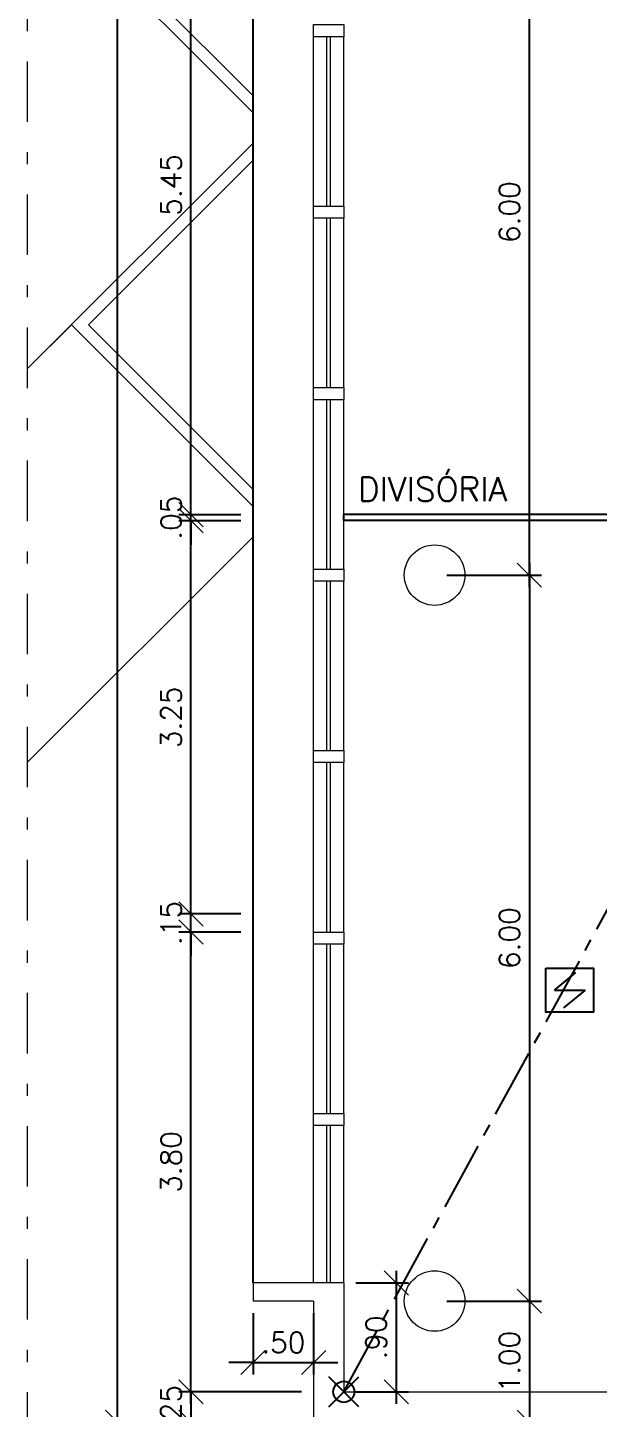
# Model space of a CAD drawing. Header units: millimetres. Extents: x 521 to 1055, y 261 to 520.
# Drawn here: x 563.33 to 568.04, y 287.08 to 298.49 of the extents above; entities that cross this region are included whole.
import ezdxf

# ---------------------------------------------------------------- set-up
doc = ezdxf.new("R2010")
doc.units = ezdxf.units.MM
for name, pattern in [('CENTER2', [28.575, 19.05, -3.175, 3.175, -3.175]), ('CONTINU', [0]), ('DASHDOTX2', [2, 1, -0.5, 0, -0.5])]:
    doc.linetypes.add(name, pattern=pattern)
doc.layers.add('0.1', color=8, linetype='Continuous', lineweight=13)
doc.layers.add('ppci', color=8, linetype='Continuous')
doc.styles.add('ROMANS', font='romans')
doc.styles.get("Standard").update_dxf_attribs({"font": 'romans.shx'})
doc.dimstyles.new('Fares Eng - 50', dxfattribs={"dimscale": 2, "dimtxt": 0.085, "dimasz": 0.1, "dimexe": 0.05, "dimexo": 0.05, "dimgap": 0.04, "dimtad": 1, "dimzin": 4, "dimdsep": 46, "dimtxsty": 'ROMANS', "dimblk1": 'OBLIQUE', "dimblk2": 'OBLIQUE', "dimsah": 1, "dimcen": 0.05, "dimdle": 0.05, "dimclrd": 8, "dimclre": 8, "dimclrt": 8, "dimaunit": 1, "dimadec": 0, "dimazin": 0, "dimtfac": 1, "dimtix": 1, "dimtmove": 2, "dimatfit": 0, "dimldrblk": 'OPEN90', "dimfxl": 1, "dimtolj": 1, "dimtzin": 0, "dimarcsym": 0})

# ---------------------------------------------------------------- blocks, each defined once
blk = doc.blocks.new('_OBLIQUE')
at = {"color": 0, "linetype": 'ByBlock'}
blk.add_line((-0.5, -0.5), (0.5, 0.5), dxfattribs=at)
blk = doc.blocks.new('*D1635')
at = {"layer": '0.1', "color": 8, "linetype": 'CONTINU', "lineweight": -2, "transparency": 16777216}
for p, q in [((565.188, 287.864), (565.188, 287.357)), ((565.688, 287.864), (565.688, 287.357)), ((565.188, 287.457), (564.988, 287.457)), ((565.188, 287.457), (565.688, 287.457)), ((565.688, 287.457), (565.888, 287.457))]:
    blk.add_line(p, q, dxfattribs=at)
at = {"layer": 'DEFPOINTS', "color": 0, "linetype": 'CONTINU', "lineweight": -2, "transparency": 16777216}
for p in [(565.188, 287.964), (565.688, 287.964), (565.688, 287.457)]:
    blk.add_point(p, dxfattribs=at)
at = {"layer": '0.1', "color": 8, "linetype": 'CONTINU', "lineweight": -2, "transparency": 16777216, "xscale": 0.2, "yscale": 0.2, "zscale": 0.2}
blk.add_blockref('_OBLIQUE', (565.188, 287.457), dxfattribs=at)
at = {"layer": '0.1', "color": 8, "linetype": 'CONTINU', "lineweight": -2, "transparency": 16777216, "xscale": 0.2, "yscale": 0.2, "zscale": 0.2, "rotation": 180}
blk.add_blockref('_OBLIQUE', (565.688, 287.457), dxfattribs=at)
at = {"layer": '0.1', "color": 8, "linetype": 'CONTINU', "transparency": 16777216, "insert": (565.438, 287.622), "char_height": 0.17, "attachment_point": 5, "style": 'ROMANS'}
blk.add_mtext('\\A1;.50', dxfattribs=at)
blk = doc.blocks.new('_Open90')
at = {"color": 0, "linetype": 'ByBlock', "lineweight": -2}
for p, q in [((0, 0), (-1, 0)), ((-0.5, 0.5), (0, 0)), ((0, 0), (-0.5, -0.5))]:
    blk.add_line(p, q, dxfattribs=at)
blk = doc.blocks.new('*D1423')
at = {"layer": '0.1', "color": 8, "linetype": 'CONTINU', "lineweight": -2, "transparency": 16777216}
for p, q in [((564.675, 287.214), (564.675, 287.414)), ((565.588, 287.214), (564.575, 287.214)), ((564.675, 287.214), (564.675, 286.964)), ((565.588, 286.964), (564.575, 286.964)), ((564.675, 286.964), (564.675, 286.764))]:
    blk.add_line(p, q, dxfattribs=at)
at = {"layer": 'DEFPOINTS', "color": 0, "linetype": 'CONTINU', "lineweight": -2, "transparency": 16777216}
for p in [(565.688, 287.214), (564.675, 286.964), (565.688, 286.964)]:
    blk.add_point(p, dxfattribs=at)
at = {"layer": '0.1', "color": 8, "linetype": 'CONTINU', "lineweight": -2, "transparency": 16777216, "xscale": 0.2, "yscale": 0.2, "zscale": 0.2}
for p, rotation in [((564.675, 287.214), 270), ((564.675, 286.964), 90)]:
    blk.add_blockref('_OBLIQUE', p, dxfattribs=dict(at, rotation=rotation))
at = {"layer": '0.1', "color": 8, "linetype": 'CONTINU', "transparency": 16777216, "insert": (564.51, 287.089), "char_height": 0.17, "attachment_point": 5, "rotation": 90, "style": 'ROMANS'}
blk.add_mtext('\\A1;.25', dxfattribs=at)
blk = doc.blocks.new('*D1424')
at = {"layer": '0.1', "color": 8, "linetype": 'CONTINU', "lineweight": -2, "transparency": 16777216}
for p, q in [((565.088, 291.014), (564.575, 291.014)), ((564.675, 287.114), (564.675, 291.114)), ((565.588, 287.214), (564.575, 287.214))]:
    blk.add_line(p, q, dxfattribs=at)
at = {"layer": 'DEFPOINTS', "color": 0, "linetype": 'CONTINU', "lineweight": -2, "transparency": 16777216}
for p in [(564.675, 291.014), (565.188, 291.014), (565.688, 287.214)]:
    blk.add_point(p, dxfattribs=at)
at = {"layer": '0.1', "color": 8, "linetype": 'CONTINU', "lineweight": -2, "transparency": 16777216, "xscale": 0.2, "yscale": 0.2, "zscale": 0.2}
for p, rotation in [((564.675, 291.014), 90), ((564.675, 287.214), 270)]:
    blk.add_blockref('_OBLIQUE', p, dxfattribs=dict(at, rotation=rotation))
at = {"layer": '0.1', "color": 8, "linetype": 'CONTINU', "transparency": 16777216, "insert": (564.51, 289.114), "char_height": 0.17, "attachment_point": 5, "rotation": 90, "style": 'ROMANS'}
blk.add_mtext('\\A1;3.80', dxfattribs=at)
blk = doc.blocks.new('*D1425')
at = {"layer": '0.1', "color": 8, "linetype": 'CONTINU', "lineweight": -2, "transparency": 16777216}
for p, q in [((564.675, 291.164), (564.675, 291.364)), ((565.088, 291.164), (564.575, 291.164)), ((564.675, 291.014), (564.675, 291.164)), ((565.088, 291.014), (564.575, 291.014)), ((564.675, 291.014), (564.675, 290.814))]:
    blk.add_line(p, q, dxfattribs=at)
at = {"layer": 'DEFPOINTS', "color": 0, "linetype": 'CONTINU', "lineweight": -2, "transparency": 16777216}
for p in [(564.675, 291.164), (565.188, 291.164), (565.188, 291.014)]:
    blk.add_point(p, dxfattribs=at)
at = {"layer": '0.1', "color": 8, "linetype": 'CONTINU', "lineweight": -2, "transparency": 16777216, "xscale": 0.2, "yscale": 0.2, "zscale": 0.2}
for p, rotation in [((564.675, 291.164), 270), ((564.675, 291.014), 90)]:
    blk.add_blockref('_OBLIQUE', p, dxfattribs=dict(at, rotation=rotation))
at = {"layer": '0.1', "color": 8, "linetype": 'CONTINU', "transparency": 16777216, "insert": (564.51, 291.089), "char_height": 0.17, "attachment_point": 5, "rotation": 90, "style": 'ROMANS'}
blk.add_mtext('\\A1;.15', dxfattribs=at)
blk = doc.blocks.new('*D1429')
at = {"layer": '0.1', "color": 8, "linetype": 'CONTINU', "lineweight": -2, "transparency": 16777216}
for p, q in [((564.068, 286.864), (564.068, 337.064)), ((564.475, 336.964), (563.968, 336.964)), ((564.475, 286.964), (563.968, 286.964))]:
    blk.add_line(p, q, dxfattribs=at)
at = {"layer": 'DEFPOINTS', "color": 0, "linetype": 'CONTINU', "lineweight": -2, "transparency": 16777216}
for p in [(564.068, 336.964), (564.575, 336.964), (564.575, 286.964)]:
    blk.add_point(p, dxfattribs=at)
at = {"layer": '0.1', "color": 8, "linetype": 'CONTINU', "lineweight": -2, "transparency": 16777216, "xscale": 0.2, "yscale": 0.2, "zscale": 0.2}
for p, rotation in [((564.068, 336.964), 90), ((564.068, 286.964), 270)]:
    blk.add_blockref('_OBLIQUE', p, dxfattribs=dict(at, rotation=rotation))
at = {"layer": '0.1', "color": 8, "linetype": 'CONTINU', "transparency": 16777216, "insert": (563.903, 311.964), "char_height": 0.17, "attachment_point": 5, "rotation": 90, "style": 'ROMANS'}
blk.add_mtext('\\A1;50.00', dxfattribs=at)
blk = doc.blocks.new('*D1640')
at = {"layer": '0.1', "color": 8, "linetype": 'CONTINU', "lineweight": -2, "transparency": 16777216}
for p, q in [((567.471, 294.064), (567.471, 287.864)), ((566.788, 293.964), (567.571, 293.964)), ((566.788, 287.964), (567.571, 287.964))]:
    blk.add_line(p, q, dxfattribs=at)
at = {"layer": 'DEFPOINTS', "color": 0, "linetype": 'CONTINU', "lineweight": -2, "transparency": 16777216}
for p in [(566.688, 293.964), (566.688, 287.964), (567.471, 287.964)]:
    blk.add_point(p, dxfattribs=at)
at = {"layer": '0.1', "color": 8, "linetype": 'CONTINU', "lineweight": -2, "transparency": 16777216, "xscale": 0.2, "yscale": 0.2, "zscale": 0.2}
for p, rotation in [((567.471, 293.964), 90), ((567.471, 287.964), 270)]:
    blk.add_blockref('_OBLIQUE', p, dxfattribs=dict(at, rotation=rotation))
at = {"layer": '0.1', "color": 8, "linetype": 'CONTINU', "transparency": 16777216, "insert": (567.306, 290.964), "char_height": 0.17, "attachment_point": 5, "rotation": 90, "style": 'ROMANS'}
blk.add_mtext('\\A1;6.00', dxfattribs=at)
blk = doc.blocks.new('*D1641')
at = {"layer": '0.1', "color": 8, "lineweight": -2, "transparency": 16777216}
for p, q in [((567.471, 288.064), (567.471, 286.864)), ((566.788, 287.964), (567.571, 287.964)), ((566.788, 286.964), (567.571, 286.964))]:
    blk.add_line(p, q, dxfattribs=at)
at = {"layer": 'DEFPOINTS', "color": 0, "lineweight": -2, "transparency": 16777216}
for p in [(566.688, 287.964), (566.688, 286.964), (567.471, 286.964)]:
    blk.add_point(p, dxfattribs=at)
at = {"layer": '0.1', "color": 8, "lineweight": -2, "transparency": 16777216, "xscale": 0.2, "yscale": 0.2, "zscale": 0.2}
for p, rotation in [((567.471, 287.964), 90), ((567.471, 286.964), 270)]:
    blk.add_blockref('_OBLIQUE', p, dxfattribs=dict(at, rotation=rotation))
at = {"layer": '0.1', "color": 8, "transparency": 16777216, "insert": (567.306, 287.464), "char_height": 0.17, "attachment_point": 5, "rotation": 90, "style": 'ROMANS'}
blk.add_mtext('\\A1;1.00', dxfattribs=at)
blk = doc.blocks.new('*D1647')
at = {"layer": '0.1', "color": 8, "linetype": 'CONTINU', "lineweight": -2, "transparency": 16777216}
for p, q in [((566.371, 288.214), (566.371, 287.114)), ((566.038, 288.114), (566.471, 288.114)), ((566.038, 287.214), (566.471, 287.214))]:
    blk.add_line(p, q, dxfattribs=at)
at = {"layer": 'DEFPOINTS', "color": 0, "linetype": 'CONTINU', "lineweight": -2, "transparency": 16777216}
for p in [(565.938, 288.114), (565.938, 287.214), (566.371, 287.214)]:
    blk.add_point(p, dxfattribs=at)
at = {"layer": '0.1', "color": 8, "linetype": 'CONTINU', "lineweight": -2, "transparency": 16777216, "xscale": 0.2, "yscale": 0.2, "zscale": 0.2}
for p, rotation in [((566.371, 288.114), 90), ((566.371, 287.214), 270)]:
    blk.add_blockref('_OBLIQUE', p, dxfattribs=dict(at, rotation=rotation))
at = {"layer": '0.1', "color": 8, "linetype": 'CONTINU', "transparency": 16777216, "insert": (566.206, 287.664), "char_height": 0.17, "attachment_point": 5, "rotation": 90, "style": 'ROMANS'}
blk.add_mtext('\\A1;.90', dxfattribs=at)
blk = doc.blocks.new('*D1661')
at = {"layer": '0.1', "color": 8, "linetype": 'CONTINU', "lineweight": -2, "transparency": 16777216}
for p, q in [((567.471, 293.864), (567.471, 300.064)), ((566.788, 299.964), (567.571, 299.964)), ((566.788, 293.964), (567.571, 293.964))]:
    blk.add_line(p, q, dxfattribs=at)
at = {"layer": 'DEFPOINTS', "color": 0, "linetype": 'CONTINU', "lineweight": -2, "transparency": 16777216}
for p in [(566.688, 299.964), (567.471, 299.964), (566.688, 293.964)]:
    blk.add_point(p, dxfattribs=at)
at = {"layer": '0.1', "color": 8, "linetype": 'CONTINU', "lineweight": -2, "transparency": 16777216, "xscale": 0.2, "yscale": 0.2, "zscale": 0.2}
for p, rotation in [((567.471, 299.964), 90), ((567.471, 293.964), 270)]:
    blk.add_blockref('_OBLIQUE', p, dxfattribs=dict(at, rotation=rotation))
at = {"layer": '0.1', "color": 8, "linetype": 'CONTINU', "transparency": 16777216, "insert": (567.306, 296.964), "char_height": 0.17, "attachment_point": 5, "rotation": 90, "style": 'ROMANS'}
blk.add_mtext('\\A1;6.00', dxfattribs=at)
blk = doc.blocks.new('*D1753')
at = {"layer": '0.1', "color": 8, "linetype": 'CONTINU', "lineweight": -2, "transparency": 16777216}
for p, q in [((564.675, 291.064), (564.675, 294.514)), ((565.088, 294.414), (564.575, 294.414)), ((565.088, 291.164), (564.575, 291.164))]:
    blk.add_line(p, q, dxfattribs=at)
at = {"layer": 'DEFPOINTS', "color": 0, "linetype": 'CONTINU', "lineweight": -2, "transparency": 16777216}
for p in [(564.675, 294.414), (565.188, 294.414), (565.188, 291.164)]:
    blk.add_point(p, dxfattribs=at)
at = {"layer": '0.1', "color": 8, "linetype": 'CONTINU', "lineweight": -2, "transparency": 16777216, "xscale": 0.2, "yscale": 0.2, "zscale": 0.2}
for p, rotation in [((564.675, 294.414), 90), ((564.675, 291.164), 270)]:
    blk.add_blockref('_OBLIQUE', p, dxfattribs=dict(at, rotation=rotation))
at = {"layer": '0.1', "color": 8, "linetype": 'CONTINU', "transparency": 16777216, "insert": (564.51, 292.789), "char_height": 0.17, "attachment_point": 5, "rotation": 90, "style": 'ROMANS'}
blk.add_mtext('\\A1;3.25', dxfattribs=at)
blk = doc.blocks.new('*D1754')
at = {"layer": '0.1', "color": 8, "linetype": 'CONTINU', "lineweight": -2, "transparency": 16777216}
for p, q in [((564.675, 294.464), (564.675, 294.664)), ((565.088, 294.464), (564.575, 294.464)), ((564.675, 294.414), (564.675, 294.464)), ((565.088, 294.414), (564.575, 294.414)), ((564.675, 294.414), (564.675, 294.214))]:
    blk.add_line(p, q, dxfattribs=at)
at = {"layer": 'DEFPOINTS', "color": 0, "linetype": 'CONTINU', "lineweight": -2, "transparency": 16777216}
for p in [(564.675, 294.464), (565.188, 294.464), (565.188, 294.414)]:
    blk.add_point(p, dxfattribs=at)
at = {"layer": '0.1', "color": 8, "linetype": 'CONTINU', "lineweight": -2, "transparency": 16777216, "xscale": 0.2, "yscale": 0.2, "zscale": 0.2}
for p, rotation in [((564.675, 294.464), 270), ((564.675, 294.414), 90)]:
    blk.add_blockref('_OBLIQUE', p, dxfattribs=dict(at, rotation=rotation))
at = {"layer": '0.1', "color": 8, "linetype": 'CONTINU', "transparency": 16777216, "insert": (564.51, 294.439), "char_height": 0.17, "attachment_point": 5, "rotation": 90, "style": 'ROMANS'}
blk.add_mtext('\\A1;.05', dxfattribs=at)
blk = doc.blocks.new('*D1755')
at = {"layer": '0.1', "color": 8, "linetype": 'CONTINU', "lineweight": -2, "transparency": 16777216}
for p, q in [((565.088, 299.914), (564.575, 299.914)), ((564.675, 294.364), (564.675, 300.014)), ((565.088, 294.464), (564.575, 294.464))]:
    blk.add_line(p, q, dxfattribs=at)
at = {"layer": 'DEFPOINTS', "color": 0, "linetype": 'CONTINU', "lineweight": -2, "transparency": 16777216}
for p in [(564.675, 299.914), (565.188, 299.914), (565.188, 294.464)]:
    blk.add_point(p, dxfattribs=at)
at = {"layer": '0.1', "color": 8, "linetype": 'CONTINU', "lineweight": -2, "transparency": 16777216, "xscale": 0.2, "yscale": 0.2, "zscale": 0.2}
for p, rotation in [((564.675, 299.914), 90), ((564.675, 294.464), 270)]:
    blk.add_blockref('_OBLIQUE', p, dxfattribs=dict(at, rotation=rotation))
at = {"layer": '0.1', "color": 8, "linetype": 'CONTINU', "transparency": 16777216, "insert": (564.51, 297.189), "char_height": 0.17, "attachment_point": 5, "rotation": 90, "style": 'ROMANS'}
blk.add_mtext('\\A1;5.45', dxfattribs=at)

msp = doc.modelspace()

# ---------------------------------------------------------------- linework, layer by layer
at = {"layer": '0.1', "color": 8, "linetype": 'DASHDOTX2', "ltscale": 0.5}
msp.add_line((563.32502, 277.91074), (563.32502, 340.92222), dxfattribs=at)
at = {"layer": '0.1', "color": 8, "linetype": 'CONTINU'}
for p, q in [((565.18774, 288.11448), (565.18774, 335.81448)), ((565.68774, 297.01448), (565.68774, 298.41448)), ((565.79774, 297.01448), (565.79774, 298.41448)), ((565.82774, 297.01448), (565.82774, 298.41448)), ((565.93774, 297.01448), (565.93774, 298.41448)), ((565.68774, 295.51448), (565.68774, 296.91448)), ((565.79774, 295.51448), (565.79774, 296.91448)), ((565.82774, 295.51448), (565.82774, 296.91448)), ((565.93774, 295.51448), (565.93774, 296.91448)), ((565.93774, 295.51448), (565.93774, 295.41448)), ((565.68774, 294.01448), (565.68774, 295.41448)), ((565.79774, 294.01448), (565.79774, 295.41448)), ((565.82774, 294.01448), (565.82774, 295.41448)), ((565.93774, 294.46448), (565.93774, 295.41448)), ((565.93774, 294.01448), (565.93774, 294.41448)), ((565.68774, 292.51448), (565.68774, 293.91448)), ((565.79774, 292.51448), (565.79774, 293.91448)), ((565.82774, 292.51448), (565.82774, 293.91448)), ((565.93774, 292.51448), (565.93774, 293.91448)), ((565.68774, 291.01448), (565.68774, 292.41448)), ((565.79774, 291.01448), (565.79774, 292.41448)), ((565.82774, 291.01448), (565.82774, 292.41448)), ((565.93774, 291.01448), (565.93774, 292.41448)), ((565.68774, 289.51448), (565.68774, 290.91448)), ((565.79774, 289.51448), (565.79774, 290.91448)), ((565.82774, 289.51448), (565.82774, 290.91448)), ((565.93774, 289.51448), (565.93774, 290.91448)), ((565.68774, 288.11448), (565.68774, 289.41448)), ((565.79774, 288.11448), (565.79774, 289.41448)), ((565.82774, 288.11448), (565.82774, 289.41448)), ((565.93774, 288.11448), (565.93774, 289.41448))]:
    msp.add_line(p, q, dxfattribs=at)
at = {"layer": '0.1', "color": 6, "linetype": 'CONTINU', "lineweight": -2}
msp.add_line((565.18774, 288.11448), (565.18774, 335.81448), dxfattribs=at)
at = {"layer": '0.1', "color": 8}
for p, q in [((565.18774, 297.92581), (563.82775, 299.2858)), ((565.18774, 297.3931), (563.82775, 296.03311)), ((565.18774, 294.5317), (563.68633, 296.03311)), ((565.18774, 294.67312), (563.82775, 296.03311))]:
    msp.add_line(p, q, dxfattribs=at)
at = {"layer": '0.1', "color": 8, "linetype": 'CONTINU', "lineweight": -2}
for p, q in [((565.93774, 294.41448), (565.93774, 294.46448)), ((568.73774, 294.46448), (565.93774, 294.46448)), ((568.73774, 294.41448), (565.93774, 294.41448))]:
    msp.add_line(p, q, dxfattribs=at)
at = {"layer": '0.1', "color": 7}
for p, q in [((565.18774, 288.11448), (565.18774, 287.96448)), ((565.93774, 288.11448), (565.18774, 288.11448)), ((565.93774, 288.11448), (565.93774, 287.21448)), ((565.68774, 287.96448), (565.18774, 287.96448)), ((565.68774, 287.96448), (565.68774, 286.96448)), ((565.93774, 287.21448), (569.13774, 287.21448))]:
    msp.add_line(p, q, dxfattribs=at)
at = {"layer": '0.1', "color": 8}
for points in [[(565.18774, 297.78439), (563.68633, 299.2858), (563.32502, 298.92449)], [(563.32502, 295.6718), (565.18774, 297.53452)], [(565.18774, 294.5317), (563.68633, 296.03311), (563.32502, 295.6718)], [(563.32502, 292.41911), (565.18774, 294.28183)]]:
    msp.add_lwpolyline(points, dxfattribs=at)
at = {"layer": '0.1', "color": 8, "linetype": 'CONTINU'}
for points in [[(565.68774, 298.51448), (565.93774, 298.51448), (565.93774, 298.41448), (565.68774, 298.41448)], [(565.68774, 297.01448), (565.93774, 297.01448), (565.93774, 296.91448), (565.68774, 296.91448)], [(565.68774, 294.01448), (565.93774, 294.01448), (565.93774, 293.91448), (565.68774, 293.91448)], [(565.68774, 292.51448), (565.93774, 292.51448), (565.93774, 292.41448), (565.68774, 292.41448)], [(565.68774, 291.01448), (565.93774, 291.01448), (565.93774, 290.91448), (565.68774, 290.91448)], [(565.68774, 289.51448), (565.93774, 289.51448), (565.93774, 289.41448), (565.68774, 289.41448)]]:
    msp.add_lwpolyline(points, close=True, dxfattribs=at)
msp.add_lwpolyline([(565.93774, 295.41448), (565.68774, 295.41448), (565.68774, 295.51448), (565.93774, 295.51448)], dxfattribs=at)
at = {"layer": '0.1', "color": 7}
for centre in [(566.68774, 293.96448), (566.68774, 287.96448)]:
    msp.add_circle(centre, 0.25, dxfattribs=at)
at = {"layer": 'ppci', "color": 10, "linetype": 'Continuous'}
for p, q in [((567.67744, 290.53342), (567.85607, 290.67973)), ((567.67744, 290.53342), (567.93075, 290.53342)), ((567.93075, 290.53342), (567.75212, 290.3871))]:
    msp.add_line(p, q, dxfattribs=at)
at = {"layer": 'ppci', "color": 10}
for p, q in [((566.06178, 287.09044), (565.8137, 287.33852)), ((565.8137, 287.09044), (566.06178, 287.33852))]:
    msp.add_line(p, q, dxfattribs=at)
at = {"layer": 'ppci', "color": 10, "linetype": 'CENTER2', "lineweight": -2, "ltscale": 0.03}
msp.add_lwpolyline([(565.93774, 287.21448), (568.48043, 291.86497), (572.94494, 292.17357), (574.21368, 313.23946), (582.87876, 315.10044), (583.39612, 317.15776), (585.97843, 317.38787), (586.14891, 317.81448)], dxfattribs=at)
at = {"layer": 'ppci', "color": 10, "linetype": 'Continuous'}
msp.add_lwpolyline([(567.6062, 290.71563), (568.00199, 290.71563), (568.00199, 290.35121), (567.6062, 290.35121)], close=True, dxfattribs=at)
at = {"layer": 'ppci', "color": 10}
msp.add_circle((565.93774, 287.21448), 0.08771, dxfattribs=at)

# ---------------------------------------------------------------- texts
at = {"layer": '0.1', "color": 8}
msp.add_text('DIVISÓRIA', height=0.2, dxfattribs=at).set_placement((566.0539, 294.57482))

# ---------------------------------------------------------------- dimensions: what is measured, and where the dimension line sits
at = {"layer": '0.1', "color": 8, "linetype": 'CONTINU'}
for base, p1, p2, picture, middle in [((564.06768, 336.96448), (564.57539, 286.96448), (564.57539, 336.96448), '*D1429', (563.90268, 311.96448)), ((567.47062, 299.96448), (566.68774, 293.96448), (566.68774, 299.96448), '*D1661', (567.30562, 296.96448)), ((564.67539, 299.91448), (565.18774, 294.46448), (565.18774, 299.91448), '*D1755', (564.51039, 297.18948)), ((564.67539, 294.46448), (565.18774, 294.41448), (565.18774, 294.46448), '*D1754', (564.51039, 294.43948)), ((564.67539, 294.41448), (565.18774, 291.16448), (565.18774, 294.41448), '*D1753', (564.51039, 292.78948)), ((567.47062, 287.96448), (566.68774, 293.96448), (566.68774, 287.96448), '*D1640', (567.30562, 290.96448)), ((564.67539, 291.16448), (565.18774, 291.01448), (565.18774, 291.16448), '*D1425', (564.51039, 291.08948)), ((564.67539, 291.01448), (565.68774, 287.21448), (565.18774, 291.01448), '*D1424', (564.51039, 289.11448)), ((566.37143, 287.21448), (565.93774, 288.11448), (565.93774, 287.21448), '*D1647', (566.20643, 287.66448)), ((564.67539, 286.96448), (565.68774, 287.21448), (565.68774, 286.96448), '*D1423', (564.51039, 287.08948))]:
    dim = msp.add_linear_dim(base=base, p1=p1, p2=p2, angle=90, dimstyle='Fares Eng - 50', dxfattribs=at)
    dim.commit()
    dim.dimension.update_dxf_attribs({"geometry": picture, "text_midpoint": middle})
at = {"layer": '0.1', "color": 7}
dim = msp.add_linear_dim(base=(567.47062, 286.96448), p1=(566.68774, 287.96448), p2=(566.68774, 286.96448), angle=90, dimstyle='Fares Eng - 50', dxfattribs=at)
dim.commit()
dim.dimension.update_dxf_attribs({"geometry": '*D1641', "text_midpoint": (567.30562, 287.46448)})
at = {"layer": '0.1', "color": 8, "linetype": 'CONTINU'}
dim = msp.add_linear_dim(base=(565.68774, 287.45675), p1=(565.18774, 287.96448), p2=(565.68774, 287.96448), dimstyle='Fares Eng - 50', dxfattribs=at)
dim.commit()
dim.dimension.update_dxf_attribs({"geometry": '*D1635', "text_midpoint": (565.43774, 287.62175)})

doc.saveas('drawing.dxf')
